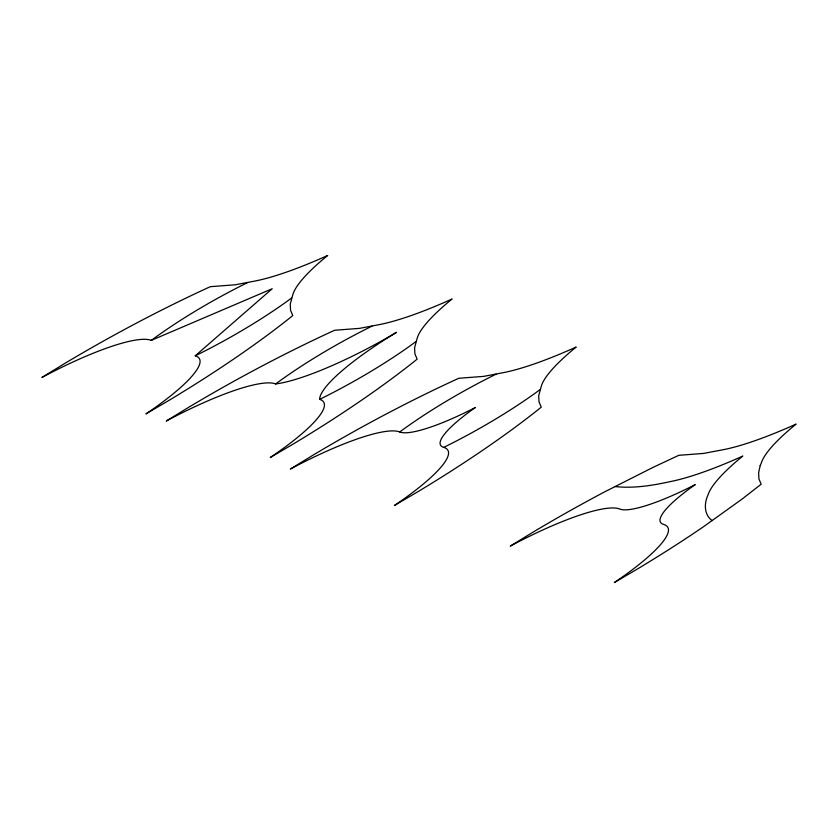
<?xml version="1.0" encoding="UTF-8"?>
<svg xmlns="http://www.w3.org/2000/svg" width="838" height="838" viewBox="0 0 838 838"><rect width="100%" height="100%" fill="white"/><g stroke="black" fill="none" stroke-linecap="round" stroke-linejoin="round"><path stroke-width="1.26" d="M195.275 355.794L272.214 288.733L151.269 340.375A124.998 24.491 -29 0 0 41.9 377.467L64.61 363.535A308.478 60.441 -29 0 1 207.782 287.832L210.369 286.68L235.132 284.794L255.108 281.023A163.211 31.98 -29 0 0 324.987 256.669L327.7 255.443L325.846 256.973A163.211 31.98 -29 0 0 292.944 294.274L290.241 304.1L290.535 310.28L292.776 315.549L291.027 316.994A308.478 60.441 -29 0 1 169.286 400.208L145.938 413.909A124.998 24.491 -29 0 0 195.275 355.794A140.407 27.507 -29 0 0 291.572 298.035M614.924 486.543C633.465 488.606 652.111 485.569 670.201 481.63A163.211 31.98 -29 0 0 740.09 457.276L742.803 456.061L740.949 457.579A163.211 31.98 -29 0 0 708.047 494.891C704.025 503.261 703.899 514.783 712.216 520.628M151.269 340.375A140.407 27.507 -29 0 1 247.566 282.616M275.629 383.951A125.103 24.512 -29 0 0 396.573 332.309A125.103 24.512 -29 0 0 319.634 399.37A124.998 24.491 -29 0 1 270.297 457.485L293.646 443.784A308.478 60.441 -29 0 0 415.386 360.57L417.146 359.125L414.894 353.856L414.601 347.676L417.303 337.85A163.211 31.98 -29 0 1 450.205 300.538L452.07 299.019L449.346 300.234A163.211 31.98 -29 0 1 379.467 324.589L359.492 328.37L334.729 330.245L332.141 331.408A308.478 60.441 -29 0 0 188.979 407.111L166.259 421.032A124.998 24.491 -29 0 1 275.629 383.951A140.407 27.507 -29 0 1 371.925 326.181M415.931 341.6A140.407 27.507 -29 0 1 319.634 399.37M399.747 431.968A93.332 18.289 -29 0 0 475.324 407.53A93.332 18.289 -29 0 0 443.752 447.377A124.998 24.491 -29 0 1 394.405 505.503L417.764 491.791A308.478 60.441 -29 0 0 539.494 408.588L541.254 407.132L539.002 401.873L538.708 395.693L541.411 385.868A163.211 31.98 -29 0 1 574.323 348.556L576.177 347.037L573.454 348.252A163.211 31.98 -29 0 1 503.575 372.606L483.599 376.388L458.847 378.263L456.26 379.425A308.478 60.441 -29 0 0 313.087 455.118L290.377 469.05A124.998 24.491 -29 0 1 399.747 431.968A140.407 27.507 -29 0 1 496.033 374.198M540.039 389.618A140.407 27.507 -29 0 1 443.752 447.377M760.202 465.593L758.631 472.747L758.924 478.927L761.176 484.186L742.206 498.998L703.606 526.652A308.478 60.441 -29 0 1 637.687 568.845L614.327 582.557A124.998 24.491 -29 0 0 663.675 524.431A93.332 18.289 -29 0 1 695.247 484.584A93.332 18.289 -29 0 1 619.67 509.022A124.998 24.491 -29 0 0 510.3 546.104L533.01 532.172A308.478 60.441 -29 0 1 604.523 491.927L652.593 467.594L678.77 455.317L703.522 453.431L723.498 449.66A163.211 31.98 -29 0 0 793.377 425.306L796.1 424.091L794.246 425.61A163.211 31.98 -29 0 0 761.333 462.922L760.202 465.593"/></g></svg>
